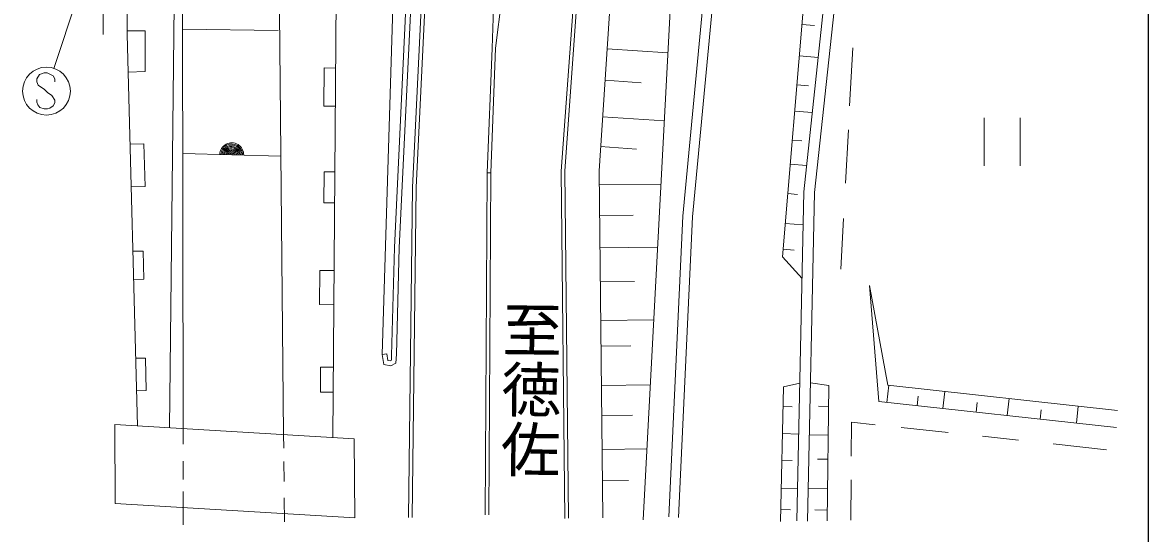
# Model space of a CAD drawing. Units: millimetres, scale not verified. Extents: x 40000 to 680000, y 20000 to 380000.
# Drawn here: x 531969 to 579000, y 227565 to 248904 of the extents above; entities that cross this region are included whole.
import ezdxf
from ezdxf.enums import TextEntityAlignment as Align

# ---------------------------------------------------------------- set-up
doc = ezdxf.new("R2010")
doc.units = ezdxf.units.MM
doc.header["$LTSCALE"] = 1000
for name, color, linetype, lineweight in [('M-BGD', 7, 'Continuous', 13), ('M-STR-HTXT', 7, 'Continuous', 13), ('M-STR-STRC', 7, 'Continuous', 13), ('M-TTL-BAND', 7, 'Continuous', 25)]:
    doc.layers.add(name, color=color, linetype=linetype, lineweight=lineweight)
doc.styles.add('@ＭＳ ゴシック', font='')
doc.styles.get('@ＭＳ ゴシック').set_extended_font_data('@MS Gothic')

msp = doc.modelspace()

# ---------------------------------------------------------------- linework, layer by layer
at = {"layer": 'M-BGD'}
for p, q in [((544929, 231574), (545203, 268010)), ((565070, 255300), (563715, 239119)), ((565865, 253639), (564605, 241839)), ((565054, 241810), (566307, 253535)), ((559226, 253282), (557898, 228135)), ((559553, 240820), (560720, 253084)), ((561117, 253040), (559952, 240792)), ((551580, 247832), (551739, 252069)), ((555046, 250686), (554470, 242702)), ((536340, 250216), (536340, 248406)), ((552054, 250507), (551730, 247827)), ((555195, 250675), (554620, 242698)), ((556562, 250385), (556050, 242716)), ((535340, 250081), (535340, 248406)), ((538305, 249639), (538103, 231982)), ((538675, 231948), (538651, 249633)), ((542697, 249326), (542874, 231697)), ((547443, 249534), (547159, 240480)), ((547984, 249565), (547502, 239505)), ((548184, 249555), (547702, 239497)), ((548626, 249493), (548259, 242014)), ((548776, 249485), (548409, 242009)), ((565048, 248778), (564527, 248822)), ((537097, 248563), (536340, 248563)), ((536340, 248406), (536774, 232062)), ((537097, 246856), (537097, 248563)), ((538653, 248633), (542643, 248566)), ((551382, 242631), (551580, 247832)), ((551532, 242625), (551730, 247827)), ((558928, 247635), (556390, 247805)), ((565203, 247445), (564418, 247511)), ((566645, 247850), (566516, 245428)), ((544556, 245418), (544568, 247008)), ((544568, 247008), (545045, 247004)), ((537097, 246856), (536382, 246837)), ((557808, 246390), (556302, 246491)), ((564795, 246261), (564316, 246301)), ((544556, 245418), (545033, 245415)), ((564958, 245145), (564225, 245206)), ((558778, 244800), (556201, 244972)), ((572138, 242919), (572138, 244919)), ((573638, 244919), (573638, 242919)), ((566463, 244423), (566345, 242200)), ((537037, 243845), (536461, 243830)), ((537085, 242052), (537037, 243845)), ((557612, 243622), (556117, 243722)), ((564519, 243961), (564123, 243995)), ((538660, 243440), (542757, 243320)), ((554470, 242702), (554627, 228197)), ((554620, 242698), (554777, 228199)), ((556050, 242716), (556215, 228220)), ((564721, 242931), (564039, 242988)), ((544555, 241379), (544565, 242671)), ((544565, 242671), (545012, 242668)), ((551382, 242626), (551336, 235356)), ((551382, 242631), (551532, 242625)), ((551532, 242625), (551486, 235356)), ((537085, 242052), (536509, 242037)), ((548259, 242014), (548094, 228232)), ((548409, 242009), (548244, 228230)), ((558638, 242151), (556057, 242122)), ((564335, 241724), (563936, 241757)), ((564605, 241839), (564313, 228092)), ((564763, 228082), (565054, 241810)), ((544555, 241379), (545003, 241376)), ((557480, 240864), (556071, 240848)), ((558963, 228255), (559553, 240820)), ((547159, 240480), (546992, 235040)), ((559952, 240792), (559363, 228236)), ((564575, 240449), (563831, 240511)), ((566266, 240725), (566154, 238606)), ((547502, 239505), (547386, 235001)), ((547702, 239497), (547588, 235059)), ((558500, 239528), (556087, 239501)), ((564204, 239394), (563741, 239432)), ((537006, 239361), (536580, 239349)), ((537037, 238187), (537006, 239361)), ((563715, 239119), (564528, 238214)), ((544376, 237122), (544387, 238553)), ((544387, 238553), (544981, 238548)), ((537037, 238187), (536612, 238175)), ((557538, 238086), (556103, 238069)), ((567348, 237922), (568107, 233757)), ((567740, 233071), (567348, 237922)), ((544376, 237122), (544971, 237118)), ((558339, 236485), (556121, 236459)), ((551336, 235356), (551299, 228338)), ((551486, 235356), (551449, 228337)), ((557385, 235396), (556134, 235381)), ((537104, 234892), (536699, 234882)), ((537140, 233536), (537104, 234892)), ((547190, 235068), (546992, 235040)), ((547054, 234616), (546992, 235040)), ((547230, 234793), (547190, 235068)), ((547326, 234780), (547230, 234793)), ((547375, 234803), (547326, 234780)), ((547388, 235069), (547375, 234803)), ((547588, 235059), (547569, 234675)), ((544413, 233467), (544421, 234512)), ((544421, 234512), (544951, 234508)), ((547358, 234573), (547054, 234616)), ((547569, 234675), (547358, 234573)), ((558196, 233775), (556152, 233752)), ((564435, 233837), (563756, 233690)), ((564885, 233855), (565644, 233746)), ((565644, 233746), (565585, 228089)), ((568150, 233753), (568072, 233035)), ((568107, 233757), (577710, 232704)), ((537140, 233536), (536735, 233525)), ((544413, 233467), (544943, 233463)), ((563756, 233690), (563625, 228072)), ((569378, 233302), (569334, 232898)), ((570487, 233496), (570410, 232781)), ((564119, 232861), (563737, 232870)), ((565212, 232875), (565635, 232870)), ((577661, 231994), (567740, 233071)), ((571844, 233041), (571799, 232630)), ((573175, 233201), (573098, 232489)), ((576065, 232884), (575988, 232175)), ((557450, 232505), (556167, 232490)), ((574522, 232730), (574479, 232339)), ((535824, 232119), (535841, 228812)), ((535824, 232119), (545827, 231521)), ((538675, 231948), (538676, 231298)), ((566596, 232215), (566588, 230791)), ((567578, 232109), (566596, 232215)), ((570629, 231779), (568675, 231990)), ((542874, 231697), (542880, 231124)), ((545827, 231521), (545844, 228214)), ((564390, 231719), (563711, 231735)), ((564839, 231678), (565622, 231670)), ((573565, 231462), (572070, 231624)), ((558055, 231099), (556183, 231078)), ((577252, 231064), (575017, 231305)), ((538677, 230580), (538678, 229823)), ((542885, 230573), (542894, 229730)), ((564113, 230616), (563685, 230626)), ((565169, 230675), (565612, 230671)), ((557287, 229778), (556198, 229765)), ((566582, 229812), (566572, 228124)), ((538679, 229315), (538681, 227927)), ((542900, 229056), (542911, 228057)), ((564341, 229445), (563658, 229461)), ((564792, 229457), (565599, 229448)), ((535841, 228812), (545844, 228214)), ((564053, 228550), (563637, 228560)), ((565069, 228550), (565590, 228545))]:
    msp.add_line(p, q, dxfattribs=at)
for radius in [500, 500, 450, 400, 350, 300, 250, 200, 150, 100, 50]:
    msp.add_arc((540708, 243380), radius, 358.329, 178.329, dxfattribs=at)
at = {"layer": 'M-STR-STRC'}
for p, q in [((543713, 278738), (533281, 246991)), ((532685, 246738), (532561, 246553)), ((532561, 246553), (532564, 246422)), ((532877, 246803), (532685, 246738)), ((532999, 246801), (532877, 246803)), ((533249, 246682), (532999, 246801)), ((533312, 246551), (533249, 246682)), ((533312, 246422), (533312, 246551)), ((532564, 246422), (532627, 246293)), ((532627, 246293), (532883, 246111)), ((532883, 246111), (533012, 245979)), ((533012, 245979), (533191, 245863)), ((532564, 245574), (532561, 245695)), ((532604, 245471), (532564, 245574)), ((533191, 245863), (533317, 245663)), ((533312, 245553), (533251, 245421)), ((533317, 245663), (533312, 245553)), ((532688, 245360), (532604, 245471)), ((532875, 245300), (532688, 245360)), ((533009, 245300), (532875, 245300)), ((533109, 245329), (533009, 245300)), ((533251, 245421), (533109, 245329))]:
    msp.add_line(p, q, dxfattribs=at)
msp.add_circle((532969, 246041), 1000, dxfattribs=at)
at = {"layer": 'M-TTL-BAND'}
msp.add_line((579000, 20000), (579000, 370000), dxfattribs=at)

# ---------------------------------------------------------------- texts
at = {"layer": 'M-STR-HTXT', "style": '@ＭＳ ゴシック'}
msp.add_text('至徳佐', height=1833, rotation=269.284, dxfattribs=at).set_placement((551684, 229857), align=Align.BOTTOM_RIGHT)

doc.saveas('drawing.dxf')
